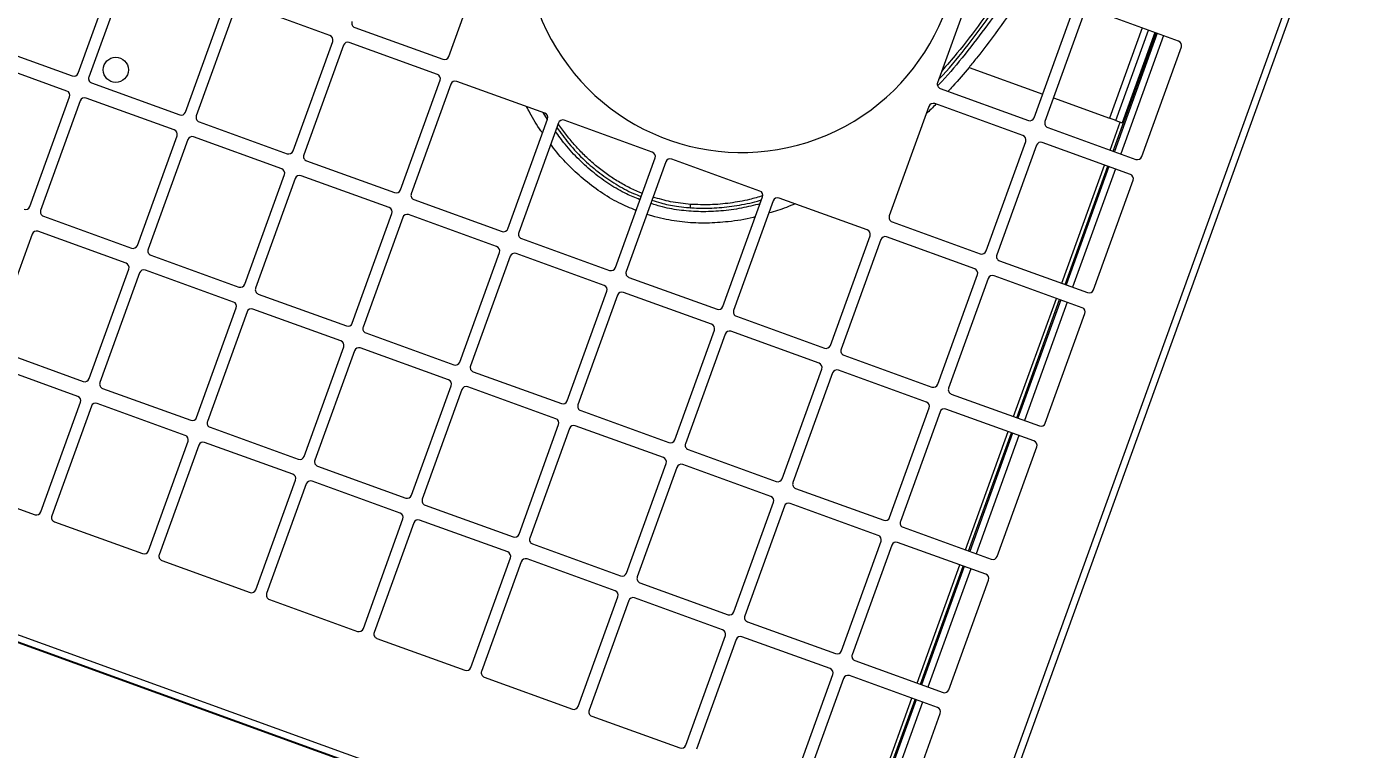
# Model space of a CAD drawing. Header units: metres. Extents: x -17822 to 152406, y -4219 to 19791.
# Drawn here: x 117565.7 to 117624.4, y 5937.8 to 5969.3 of the extents above; entities that cross this region are included whole.
import ezdxf

# ---------------------------------------------------------------- set-up
doc = ezdxf.new("R2010")
doc.units = ezdxf.units.M
doc.header["$LTSCALE"] = 100
doc.header["$MEASUREMENT"] = 0
doc.layers.get('0').update_dxf_attribs({"color": 9, "lineweight": 9})
doc.layers.add('TEKSAN', color=7, linetype='Continuous', lineweight=9)
doc.styles.get("Standard").update_dxf_attribs({"font": 'ARIALN.TTF'})
doc.dimstyles.new('TEKSAN', dxfattribs={"dimtxt": 17, "dimasz": 8, "dimexe": 2, "dimexo": 2, "dimgap": 3, "dimtad": 1, "dimdec": 0, "dimzin": 0, "dimdsep": 46, "dimtxsty": 'Standard', "dimcen": 0.09, "dimclrd": 160, "dimclre": 252, "dimclrt": 160, "dimadec": 0, "dimazin": 0, "dimtfac": 1, "dimtdec": 0, "dimtofl": 0, "dimtmove": 0, "dimatfit": 3, "dimfxl": 1, "dimtolj": 1, "dimtzin": 0, "dimarcsym": 0})

# ---------------------------------------------------------------- blocks, each defined once
blk = doc.blocks.new('K500H165_üst')
at = {"color": 7, "linetype": 'Continuous', "lineweight": 15}
for p, q in [((44.418, 82.5), (150.082, 82.5)), ((150.25, 82.332), (150.25, -82.332)), ((44.55, 82.2), (149.95, 82.2)), ((149.95, 82.2), (149.95, -82.2)), ((108.25, 78.3), (108.25, 74.2)), ((113.55, 78.5), (108.45, 78.5)), ((113.75, 74.2), (113.75, 78.3)), ((114.45, 78.3), (114.45, 74.2)), ((119.75, 78.5), (114.65, 78.5)), ((119.95, 74.2), (119.95, 78.3)), ((120.65, 78.3), (120.65, 74.2)), ((125.95, 78.5), (120.85, 78.5)), ((126.15, 74.2), (126.15, 78.3)), ((126.85, 78.3), (126.85, 74.2)), ((132.15, 78.5), (127.05, 78.5)), ((132.35, 74.2), (132.35, 78.3)), ((133.05, 78.3), (133.05, 74.2)), ((138.35, 78.5), (133.25, 78.5)), ((138.55, 74.2), (138.55, 78.3)), ((139.25, 78.3), (139.25, 74.2)), ((144.55, 78.5), (139.45, 78.5)), ((108.25, 77.6), (113.75, 77.6)), ((114.45, 77.6), (119.95, 77.6)), ((120.65, 77.6), (126.15, 77.6)), ((126.85, 77.6), (132.35, 77.6)), ((133.05, 77.6), (138.55, 77.6)), ((139.25, 77.6), (144.75, 77.6)), ((108.25, 77.3), (113.75, 77.3)), ((113.75, 77.25), (108.25, 77.25)), ((108.25, 77.2), (112.45, 77.2)), ((112.45, 76.9), (112.45, 77.2)), ((113.75, 77.1), (112.45, 77.1)), ((114.45, 77.3), (119.95, 77.3)), ((119.95, 77.25), (114.45, 77.25)), ((119.95, 77.1), (114.45, 77.1)), ((120.65, 77.3), (126.15, 77.3)), ((126.15, 77.25), (120.65, 77.25)), ((126.15, 77.1), (120.65, 77.1)), ((126.85, 77.3), (132.35, 77.3)), ((132.35, 77.25), (126.85, 77.25)), ((132.35, 77.1), (126.85, 77.1)), ((133.05, 77.3), (138.55, 77.3)), ((138.55, 77.25), (133.05, 77.25)), ((138.55, 77.1), (133.05, 77.1)), ((139.25, 77.3), (144.75, 77.3)), ((144.75, 77.25), (139.25, 77.25)), ((144.75, 77.1), (139.25, 77.1)), ((112.45, 76.9), (108.25, 76.9)), ((108.25, 76.6), (112.45, 76.6)), ((112.45, 76.9), (112.45, 76.6)), ((112.45, 74), (112.45, 76.6)), ((108.45, 74), (113.55, 74)), ((113.55, 73.5), (108.45, 73.5)), ((112.45, 70.068), (112.45, 73.5)), ((114.65, 74), (119.75, 74)), ((119.75, 73.5), (114.65, 73.5)), ((120.85, 74), (125.95, 74)), ((125.95, 73.5), (120.85, 73.5)), ((127.05, 74), (132.15, 74)), ((132.15, 73.5), (127.05, 73.5)), ((133.25, 74), (138.35, 74)), ((138.35, 73.5), (133.25, 73.5)), ((139.45, 74), (144.55, 74)), ((144.55, 73.5), (139.45, 73.5)), ((113.75, 69.2), (113.75, 73.3)), ((114.45, 73.3), (114.45, 69.2)), ((119.95, 69.2), (119.95, 73.3)), ((120.65, 73.3), (120.65, 69.2)), ((126.15, 69.2), (126.15, 73.3)), ((126.85, 73.3), (126.85, 69.2)), ((132.35, 69.2), (132.35, 73.3)), ((133.05, 73.3), (133.05, 69.2)), ((138.55, 69.2), (138.55, 73.3)), ((139.25, 73.3), (139.25, 69.2)), ((108.45, 69), (113.55, 69)), ((114.65, 69), (119.75, 69)), ((120.85, 69), (125.95, 69)), ((127.05, 69), (132.15, 69)), ((133.25, 69), (138.35, 69)), ((139.45, 69), (144.55, 69)), ((120.65, 68.3), (120.65, 64.2)), ((125.95, 68.5), (120.85, 68.5)), ((126.15, 64.2), (126.15, 68.3)), ((126.85, 68.3), (126.85, 64.2)), ((132.15, 68.5), (127.05, 68.5)), ((132.35, 64.2), (132.35, 68.3)), ((133.05, 68.3), (133.05, 64.2)), ((138.35, 68.5), (133.25, 68.5)), ((138.55, 64.2), (138.55, 68.3)), ((139.25, 68.3), (139.25, 64.2)), ((144.55, 68.5), (139.45, 68.5)), ((144.75, 64.2), (144.75, 68.3)), ((120.85, 64), (125.95, 64)), ((125.95, 63.5), (120.85, 63.5)), ((127.05, 64), (132.15, 64)), ((132.15, 63.5), (127.05, 63.5)), ((133.25, 64), (138.35, 64)), ((138.35, 63.5), (133.25, 63.5)), ((139.45, 64), (144.55, 64)), ((144.55, 63.5), (139.45, 63.5)), ((120.65, 63.3), (120.65, 59.2)), ((126.15, 59.2), (126.15, 63.3)), ((126.85, 63.3), (126.85, 59.2)), ((132.35, 59.2), (132.35, 63.3)), ((133.05, 63.3), (133.05, 59.2)), ((138.55, 59.2), (138.55, 63.3)), ((139.25, 63.3), (139.25, 59.2)), ((144.75, 59.2), (144.75, 63.3)), ((120.85, 59), (125.95, 59)), ((127.05, 59), (132.15, 59)), ((133.25, 59), (138.35, 59)), ((139.45, 59), (144.55, 59)), ((120.65, 58.3), (120.65, 54.2)), ((125.95, 58.5), (120.85, 58.5)), ((126.15, 54.2), (126.15, 58.3)), ((126.85, 58.3), (126.85, 54.2)), ((132.15, 58.5), (127.05, 58.5)), ((132.35, 54.2), (132.35, 58.3)), ((133.05, 58.3), (133.05, 54.2)), ((138.35, 58.5), (133.25, 58.5)), ((138.55, 54.2), (138.55, 58.3)), ((139.25, 58.3), (139.25, 54.2)), ((144.55, 58.5), (139.45, 58.5)), ((144.75, 54.2), (144.75, 58.3)), ((120.871, 53.5), (120.65, 53.218)), ((120.85, 54), (125.95, 54)), ((125.95, 53.5), (120.85, 53.5)), ((127.05, 54), (132.15, 54)), ((132.15, 53.5), (127.05, 53.5)), ((133.25, 54), (138.35, 54)), ((138.35, 53.5), (133.25, 53.5)), ((139.45, 54), (144.55, 54)), ((144.55, 53.5), (139.45, 53.5)), ((120.65, 53.3), (120.65, 49.2)), ((126.15, 49.2), (126.15, 53.3)), ((126.85, 53.3), (126.85, 49.2)), ((132.35, 49.2), (132.35, 53.3)), ((133.05, 53.3), (133.05, 49.2)), ((138.55, 49.2), (138.55, 53.3)), ((139.25, 53.3), (139.25, 49.2)), ((144.75, 49.2), (144.75, 53.3)), ((120.85, 49), (125.95, 49)), ((127.05, 49), (132.15, 49)), ((133.25, 49), (138.35, 49)), ((139.45, 49), (144.55, 49)), ((119.75, 48.5), (114.65, 48.5)), ((119.95, 44.2), (119.95, 48.3)), ((120.65, 48.3), (120.65, 44.2)), ((125.95, 48.5), (120.85, 48.5)), ((126.15, 44.2), (126.15, 48.3)), ((126.85, 48.3), (126.85, 44.2)), ((132.15, 48.5), (127.05, 48.5)), ((132.35, 44.2), (132.35, 48.3)), ((133.05, 48.3), (133.05, 44.2)), ((138.35, 48.5), (133.25, 48.5)), ((138.55, 44.2), (138.55, 48.3)), ((139.25, 48.3), (139.25, 44.2)), ((144.55, 48.5), (139.45, 48.5)), ((144.75, 44.2), (144.75, 48.3)), ((120.85, 44), (125.95, 44)), ((125.95, 43.5), (120.85, 43.5)), ((127.05, 44), (132.15, 44)), ((132.15, 43.5), (127.05, 43.5)), ((133.25, 44), (138.35, 44)), ((138.35, 43.5), (133.25, 43.5)), ((139.45, 44), (144.55, 44)), ((144.55, 43.5), (139.45, 43.5)), ((120.65, 43.3), (120.65, 39.2)), ((126.15, 39.2), (126.15, 43.3)), ((126.85, 43.3), (126.85, 39.2)), ((132.35, 39.2), (132.35, 43.3)), ((133.05, 43.3), (133.05, 39.2)), ((138.55, 39.2), (138.55, 43.3)), ((139.25, 43.3), (139.25, 39.2)), ((144.75, 39.2), (144.75, 43.3)), ((120.85, 39), (125.95, 39)), ((127.05, 39), (132.15, 39)), ((133.25, 39), (138.35, 39)), ((139.45, 39), (144.55, 39)), ((125.95, 38.5), (120.85, 38.5)), ((126.15, 34.2), (126.15, 38.3)), ((126.85, 38.3), (126.85, 34.2)), ((132.15, 38.5), (127.05, 38.5)), ((132.35, 34.2), (132.35, 38.3)), ((133.05, 38.3), (133.05, 34.2)), ((138.35, 38.5), (133.25, 38.5)), ((138.55, 34.2), (138.55, 38.3)), ((139.25, 38.3), (139.25, 34.2)), ((144.55, 38.5), (139.45, 38.5)), ((144.75, 34.2), (144.75, 38.3)), ((120.85, 34), (125.95, 34)), ((125.95, 33.5), (120.85, 33.5)), ((127.05, 34), (132.15, 34)), ((132.15, 33.5), (127.05, 33.5)), ((133.25, 34), (138.35, 34)), ((126.15, 29.2), (126.15, 33.3)), ((126.85, 33.3), (126.85, 29.2))]:
    blk.add_line(p, q, dxfattribs=at)
at = {"color": 7, "linetype": 'Continuous', "lineweight": 15, "flags": 128}
blk.add_lwpolyline([(122.373, 60.691), (122.37, 60.691), (122.362, 60.688), (122.349, 60.685), (122.331, 60.68), (122.309, 60.673), (122.284, 60.666), (122.257, 60.659), (122.229, 60.651)], dxfattribs=at)
at = {"color": 7, "linetype": 'Continuous', "lineweight": 15}
blk.add_circle((125.25, 35), 0.55, dxfattribs=at)
for centre, radius, start, end in [((108.45, 78.3), 0.2, 90, 180), ((113.55, 78.3), 0.2, 0, 90), ((114.65, 78.3), 0.2, 90, 180), ((119.75, 78.3), 0.2, 0, 90), ((120.85, 78.3), 0.2, 90, 180), ((125.95, 78.3), 0.2, 0, 90), ((127.05, 78.3), 0.2, 90, 180), ((132.15, 78.3), 0.2, 0, 90), ((133.25, 78.3), 0.2, 90, 180), ((138.35, 78.3), 0.2, 0, 90), ((139.45, 78.3), 0.2, 90, 180), ((113.55, 74.2), 0.2, 270, 0), ((114.65, 74.2), 0.2, 180, 270), ((119.75, 74.2), 0.2, 270, 0), ((120.85, 74.2), 0.2, 180, 270), ((125.95, 74.2), 0.2, 270, 0), ((127.05, 74.2), 0.2, 180, 270), ((132.15, 74.2), 0.2, 270, 0), ((133.25, 74.2), 0.2, 180, 270), ((138.35, 74.2), 0.2, 270, 0), ((139.45, 74.2), 0.2, 180, 270), ((113.55, 73.3), 0.2, 0, 90), ((114.65, 73.3), 0.2, 90, 180), ((119.75, 73.3), 0.2, 0, 90), ((120.85, 73.3), 0.2, 90, 180), ((125.95, 73.3), 0.2, 0, 90), ((127.05, 73.3), 0.2, 90, 180), ((132.15, 73.3), 0.2, 0, 90), ((133.25, 73.3), 0.2, 90, 180), ((138.35, 73.3), 0.2, 0, 90), ((139.45, 73.3), 0.2, 90, 180), ((113.55, 69.2), 0.2, 270, 0), ((114.65, 69.2), 0.2, 180, 270), ((119.75, 69.2), 0.2, 270, 0), ((120.85, 69.2), 0.2, 180, 270), ((125.95, 69.2), 0.2, 270, 0), ((127.05, 69.2), 0.2, 180, 270), ((132.15, 69.2), 0.2, 270, 0), ((133.25, 69.2), 0.2, 180, 270), ((138.35, 69.2), 0.2, 270, 0), ((139.45, 69.2), 0.2, 180, 270), ((110.4, 58.75), 9.5, 234.27576, 127.25449), ((120.85, 68.3), 0.2, 90, 180), ((125.95, 68.3), 0.2, 0, 90), ((127.05, 68.3), 0.2, 90, 180), ((132.15, 68.3), 0.2, 0, 90), ((133.25, 68.3), 0.2, 90, 180), ((138.35, 68.3), 0.2, 0, 90), ((139.45, 68.3), 0.2, 90, 180), ((144.55, 68.3), 0.2, 0, 90), ((120.85, 64.2), 0.2, 180, 270), ((125.95, 64.2), 0.2, 270, 0), ((127.05, 64.2), 0.2, 180, 270), ((132.15, 64.2), 0.2, 270, 0), ((133.25, 64.2), 0.2, 180, 270), ((138.35, 64.2), 0.2, 270, 0), ((139.45, 64.2), 0.2, 180, 270), ((144.55, 64.2), 0.2, 270, 0), ((120.85, 63.3), 0.2, 90, 180), ((125.95, 63.3), 0.2, 0, 90), ((127.05, 63.3), 0.2, 90, 180), ((132.15, 63.3), 0.2, 0, 90), ((133.25, 63.3), 0.2, 90, 180), ((138.35, 63.3), 0.2, 0, 90), ((139.45, 63.3), 0.2, 90, 180), ((144.55, 63.3), 0.2, 0, 90), ((120.85, 59.2), 0.2, 180, 270), ((125.95, 59.2), 0.2, 270, 0), ((127.05, 59.2), 0.2, 180, 270), ((132.15, 59.2), 0.2, 270, 0), ((133.25, 59.2), 0.2, 180, 270), ((138.35, 59.2), 0.2, 270, 0), ((139.45, 59.2), 0.2, 180, 270), ((144.55, 59.2), 0.2, 270, 0), ((120.85, 58.3), 0.2, 90, 180), ((125.95, 58.3), 0.2, 0, 90), ((127.05, 58.3), 0.2, 90, 180), ((132.15, 58.3), 0.2, 0, 90), ((133.25, 58.3), 0.2, 90, 180), ((138.35, 58.3), 0.2, 0, 90), ((139.45, 58.3), 0.2, 90, 180), ((144.55, 58.3), 0.2, 0, 90), ((120.85, 54.2), 0.2, 180, 270), ((125.95, 54.2), 0.2, 270, 0), ((127.05, 54.2), 0.2, 180, 270), ((132.15, 54.2), 0.2, 270, 0), ((133.25, 54.2), 0.2, 180, 270), ((138.35, 54.2), 0.2, 270, 0), ((139.45, 54.2), 0.2, 180, 270), ((144.55, 54.2), 0.2, 270, 0), ((120.85, 53.3), 0.2, 90, 180), ((125.95, 53.3), 0.2, 0, 90), ((127.05, 53.3), 0.2, 90, 180), ((132.15, 53.3), 0.2, 0, 90), ((133.25, 53.3), 0.2, 90, 180), ((138.35, 53.3), 0.2, 0, 90), ((139.45, 53.3), 0.2, 90, 180), ((144.55, 53.3), 0.2, 0, 90), ((120.85, 49.2), 0.2, 180, 270), ((125.95, 49.2), 0.2, 270, 0), ((127.05, 49.2), 0.2, 180, 270), ((132.15, 49.2), 0.2, 270, 0), ((133.25, 49.2), 0.2, 180, 270), ((138.35, 49.2), 0.2, 270, 0), ((139.45, 49.2), 0.2, 180, 270), ((144.55, 49.2), 0.2, 270, 0), ((119.75, 48.3), 0.2, 0, 90), ((120.85, 48.3), 0.2, 90, 180), ((125.95, 48.3), 0.2, 0, 90), ((127.05, 48.3), 0.2, 90, 180), ((132.15, 48.3), 0.2, 0, 90), ((133.25, 48.3), 0.2, 90, 180), ((138.35, 48.3), 0.2, 0, 90), ((139.45, 48.3), 0.2, 90, 180), ((144.55, 48.3), 0.2, 0, 90), ((119.75, 44.2), 0.2, 270, 0), ((120.85, 44.2), 0.2, 180, 270), ((125.95, 44.2), 0.2, 270, 0), ((127.05, 44.2), 0.2, 180, 270), ((132.15, 44.2), 0.2, 270, 0), ((133.25, 44.2), 0.2, 180, 270), ((138.35, 44.2), 0.2, 270, 0), ((139.45, 44.2), 0.2, 180, 270), ((144.55, 44.2), 0.2, 270, 0), ((120.85, 43.3), 0.2, 90, 180), ((125.95, 43.3), 0.2, 0, 90), ((127.05, 43.3), 0.2, 90, 180), ((132.15, 43.3), 0.2, 0, 90), ((133.25, 43.3), 0.2, 90, 180), ((138.35, 43.3), 0.2, 0, 90), ((139.45, 43.3), 0.2, 90, 180), ((144.55, 43.3), 0.2, 0, 90), ((125.95, 39.2), 0.2, 270, 0), ((127.05, 39.2), 0.2, 180, 270), ((132.15, 39.2), 0.2, 270, 0), ((133.25, 39.2), 0.2, 180, 270), ((138.35, 39.2), 0.2, 270, 0), ((139.45, 39.2), 0.2, 180, 270), ((144.55, 39.2), 0.2, 270, 0), ((125.95, 38.3), 0.2, 0, 90), ((127.05, 38.3), 0.2, 90, 180), ((132.15, 38.3), 0.2, 0, 90), ((133.25, 38.3), 0.2, 90, 180), ((138.35, 38.3), 0.2, 0, 90), ((139.45, 38.3), 0.2, 90, 180), ((144.55, 38.3), 0.2, 0, 90), ((125.95, 34.2), 0.2, 270, 0), ((127.05, 34.2), 0.2, 180, 270), ((132.15, 34.2), 0.2, 270, 0), ((133.25, 34.2), 0.2, 180, 270), ((125.95, 33.3), 0.2, 0, 90), ((127.05, 33.3), 0.2, 90, 180), ((132.15, 33.3), 0.2, 0, 90)]:
    blk.add_arc(centre, radius, start, end, dxfattribs=at)
for points, knots in [([(108.25, 71.245), (108.334, 71.229), (109.006, 71.102), (110.247, 70.776), (111.559, 70.383), (112.287, 70.126), (112.45, 70.068)], [0, 0, 0, 0, 0.058584, 0.469941, 0.880943, 1, 1, 1, 1]), ([(108.25, 70.729), (108.509, 70.675), (109.307, 70.511), (110.614, 70.155), (112.144, 69.655), (113.163, 69.286), (113.658, 69.059), (113.678, 69.05)], [0, 0, 0, 0, 0.1393326, 0.4296617, 0.7130721, 0.9881581, 1, 1, 1, 1]), ([(113.395, 69), (113.317, 69.035), (112.71, 69.304), (111.533, 69.706), (109.897, 70.209), (108.792, 70.461), (108.25, 70.584)], [0, 0, 0, 0, 0.047404, 0.369324, 0.69092, 1, 1, 1, 1]), ([(108.25, 70.423), (108.416, 70.39), (109.145, 70.244), (110.416, 69.897), (111.837, 69.453), (112.69, 69.123), (113.007, 69)], [0, 0, 0, 0, 0.102261, 0.44842, 0.794821, 1, 1, 1, 1]), ([(112.45, 70.068), (112.789, 69.945), (113.227, 69.786), (113.654, 69.601), (113.75, 69.559)], [0, 0, 0, 0, 0.775535, 1, 1, 1, 1]), ([(114.45, 69.26), (114.452, 69.259), (114.637, 69.18), (114.816, 69.09), (114.993, 69)], [0, 0, 0, 0, 0.013473, 1, 1, 1, 1]), ([(120.65, 64.941), (120.836, 64.739), (121.111, 64.44), (121.342, 64.107), (121.417, 64)], [0, 0, 0, 0, 0.677524, 1, 1, 1, 1]), ([(120.804, 63.491), (120.923, 63.329), (121.21, 62.937), (121.597, 62.259), (121.969, 61.476), (122.143, 60.924), (122.229, 60.651)], [0, 0, 0, 0, 0.187877, 0.45618, 0.731999, 1, 1, 1, 1]), ([(122.635, 59), (122.631, 59.134), (122.618, 59.503), (122.514, 60.159), (122.31, 60.958), (121.997, 61.784), (121.591, 62.585), (121.248, 63.157), (121.022, 63.451), (120.985, 63.5)], [0, 0, 0, 0, 0.0827919, 0.2275482, 0.4085526, 0.590169, 0.7713607, 0.9622052, 1, 1, 1, 1]), ([(121.172, 63.5), (121.328, 63.27), (121.653, 62.79), (122.056, 62.014), (122.389, 61.198), (122.623, 60.371), (122.759, 59.636), (122.776, 59.178), (122.783, 59)], [0, 0, 0, 0, 0.171755, 0.35853, 0.539614, 0.716244, 0.890049, 1, 1, 1, 1]), ([(121.775, 63.5), (121.795, 63.473), (122.029, 63.147), (122.369, 62.512), (122.777, 61.598), (123.064, 60.692), (123.218, 59.896), (123.281, 59.33), (123.288, 59.077), (123.29, 59)], [0, 0, 0, 0, 0.021014, 0.250359, 0.447388, 0.644931, 0.841789, 0.952217, 1, 1, 1, 1]), ([(122.229, 60.651), (122.3, 60.366), (122.436, 59.823), (122.472, 59.265), (122.489, 59)], [0, 0, 0, 0, 0.525398, 1, 1, 1, 1]), ([(122.493, 58.5), (122.493, 58.45), (122.492, 58.207), (122.444, 57.77), (122.349, 57.2), (122.205, 56.639), (122.02, 56.087), (121.795, 55.553), (121.537, 55.033), (121.242, 54.534), (121.023, 54.187), (120.89, 54.015), (120.879, 54)], [0, 0, 0, 0, 0.031037, 0.15028, 0.270582, 0.388399, 0.507901, 0.629738, 0.746719, 0.86609, 0.988297, 1, 1, 1, 1]), ([(121.057, 54), (121.222, 54.243), (121.576, 54.767), (121.988, 55.592), (122.312, 56.447), (122.524, 57.282), (122.628, 57.971), (122.639, 58.379), (122.642, 58.5)], [0, 0, 0, 0, 0.181891, 0.391899, 0.569466, 0.747514, 0.924939, 1, 1, 1, 1]), ([(122.789, 58.5), (122.781, 58.288), (122.764, 57.795), (122.623, 57.027), (122.389, 56.199), (122.055, 55.383), (121.673, 54.643), (121.371, 54.196), (121.238, 54)], [0, 0, 0, 0, 0.131795, 0.305973, 0.483419, 0.665563, 0.8527, 1, 1, 1, 1]), ([(123.287, 58.5), (123.276, 58.227), (123.253, 57.639), (123.072, 56.752), (122.795, 55.848), (122.418, 54.988), (122.093, 54.372), (121.878, 54.058), (121.838, 54)], [0, 0, 0, 0, 0.1711864, 0.3678362, 0.5651651, 0.7619823, 0.9558266, 1, 1, 1, 1]), ([(121.501, 53.5), (121.479, 53.468), (121.285, 53.177), (120.999, 52.827), (120.718, 52.526), (120.65, 52.453)], [0, 0, 0, 0, 0.086685, 0.777521, 1, 1, 1, 1])]:
    blk.add_open_spline(points, degree=3, knots=knots, dxfattribs=at)
blk = doc.blocks.new('*D541')
at = {"layer": 'TEKSAN', "color": 252, "lineweight": -2, "transparency": 16777216}
for p, q in [((117448.407, 5977.257), (117401.92, 5848.803)), ((117603.402, 5921.165), (117556.914, 5792.711))]:
    blk.add_line(p, q, dxfattribs=at)
at = {"layer": 'TEKSAN', "color": 160, "lineweight": -2, "transparency": 16777216}
blk.add_line((117410.123, 5847.962), (117550.072, 5797.314), dxfattribs=at)
at = {"layer": 'TEKSAN', "color": 160, "transparency": 16777216}
for points in [[(117410.577, 5849.215), (117409.669, 5846.708), (117402.6, 5850.684)], [(117550.526, 5798.568), (117549.619, 5796.06), (117557.595, 5794.592)]]:
    blk.add_solid(points, dxfattribs=at)
at = {"layer": 'TEKSAN', "color": 160, "transparency": 16777216, "insert": (117484.072, 5833.62), "char_height": 17, "attachment_point": 5, "rotation": 340.10486}
blk.add_mtext('\\A1;165', dxfattribs=at)
blk = doc.blocks.new('*D550')
at = {"layer": 'TEKSAN', "color": 252, "lineweight": -2, "transparency": 16777216}
for p, q in [((117532.178, 5954.415), (117598.805, 5930.28)), ((117511.743, 5898.002), (117578.369, 5873.867))]:
    blk.add_line(p, q, dxfattribs=at)
at = {"layer": 'TEKSAN', "color": 160, "lineweight": -2, "transparency": 16777216}
blk.add_line((117594.199, 5923.439), (117579.213, 5882.07), dxfattribs=at)
at = {"layer": 'TEKSAN', "color": 160, "transparency": 16777216}
for points in [[(117592.946, 5923.893), (117595.453, 5922.985), (117596.924, 5930.961)], [(117577.96, 5882.524), (117580.467, 5881.616), (117576.489, 5874.548)]]:
    blk.add_solid(points, dxfattribs=at)
at = {"layer": 'TEKSAN', "color": 160, "transparency": 16777216, "insert": (117575.725, 5906.732), "char_height": 17, "attachment_point": 5, "rotation": 70.08711}
blk.add_mtext('\\A1;60', dxfattribs=at)
blk = doc.blocks.new('*D552')
at = {"layer": 'TEKSAN', "color": 252, "lineweight": -2, "transparency": 16777216}
for p, q in [((117550.907, 6553.712), (117624.372, 6527.099)), ((117336.298, 5961.28), (117409.764, 5934.667))]:
    blk.add_line(p, q, dxfattribs=at)
at = {"layer": 'TEKSAN', "color": 160, "lineweight": -2, "transparency": 16777216}
blk.add_line((117410.608, 5942.87), (117619.767, 6520.259), dxfattribs=at)
at = {"layer": 'TEKSAN', "color": 160, "transparency": 16777216}
for points in [[(117618.513, 6520.713), (117621.021, 6519.805), (117622.492, 6527.781)], [(117409.355, 5943.324), (117411.862, 5942.416), (117407.883, 5935.348)]]:
    blk.add_solid(points, dxfattribs=at)
at = {"layer": 'TEKSAN', "color": 160, "transparency": 16777216, "insert": (117504.206, 6235.542), "char_height": 17, "attachment_point": 5, "rotation": 70.08711}
blk.add_mtext('\\A1;630', dxfattribs=at)

msp = doc.modelspace()

# ---------------------------------------------------------------- block references
at = {"layer": 'TEKSAN', "rotation": 250.1125129141476}
msp.add_blockref('K500H165_üst', (117579.235, 6097.152), dxfattribs=at)

# ---------------------------------------------------------------- dimensions: what is measured, and where the dimension line sits
at = {"layer": 'TEKSAN'}
for p1, p2, distance, picture, middle in [((117334.418, 5961.961), (117549.026, 6554.393), -78.137, '*D552', (117504.206, 6235.542)), ((117449.088, 5979.138), (117604.082, 5923.045), -136.607, '*D541', (117484.072, 5833.62)), ((117530.298, 5955.096), (117509.862, 5898.683), 70.863, '*D550', (117575.725, 5906.732))]:
    dim = msp.add_aligned_dim(p1=p1, p2=p2, distance=distance, dimstyle='TEKSAN', dxfattribs=at)
    dim.commit()
    dim.dimension.update_dxf_attribs({"geometry": picture, "text_midpoint": middle})

doc.saveas('drawing.dxf')
